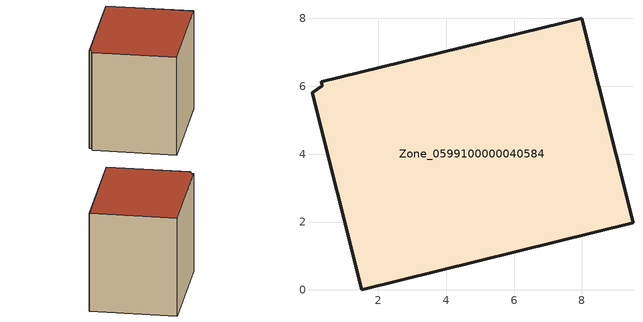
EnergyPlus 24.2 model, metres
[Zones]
Zone_0599100000040584
 floor ground (C_G): 9.51,1.98 1.51,0 0.06,5.81 0.35,6.01 0.32,6.13 8,8.01 z0
 wall outside (C_F): 9.51,1.98 8,8.01 0.32,6.13 0.35,6.01 0.06,5.81 1.51,0 9.51,1.98 z0:7.46
 roof outside (C_R): 1.51,0 9.51,1.98 8,8.01 0.32,6.13 0.35,6.01 0.06,5.81 z7.46
[BUILDING]
Pand.0599100000040584: North Axis=0; Terrain=City; Loads Convergence Tolerance Value=0.04; Temperature Convergence Tolerance Value=0.4; Solar Distribution=FullExterior; Maximum Number of Warmup Days=25; Minimum Number of Warmup Days=1
[Site:Location]
Rotterdam.The.Hague.AP_ZH_NLD Design_Conditions: Latitude=51.96; Longitude=4.45; Time Zone=1; Elevation=-4.5
[SITE:GROUNDTEMPERATURE:BUILDINGSURFACE]
18, 18, 18, 18, 18, 18, 18, 18, 18, 18, 18, 18
[MATERIAL] Thermal Absorptance=0.9; Solar Absorptance=0.7; Visible Absorptance=0.7
Name | Roughness | Thickness | Conductivity | Density | Specific Heat
G.TI.1965-1974 | MediumSmooth | 0.15 | 0.882353 | 540 | 1210
F.TI.1965-1974 | Rough | 0.3 | 0.697674 | 1920 | 840
R.TI.1965-1974 | MediumRough | 0.2 | 0.232558 | 1500 | 1000
[CONSTRUCTION]
C_G: G.TI.1965-1974
C_F: F.TI.1965-1974
C_R: R.TI.1965-1974
[ZONE]
Zone_0599100000040584: Type=1; Multiplier=1; Ceiling Height=Autocalculate; Volume=Autocalculate; Floor Area=autocalculate; Part of Total Floor Area=Yes
[ZONEINFILTRATION:DESIGNFLOWRATE]
Infil_Zone_0599100000040584: Zone or ZoneList or Space or SpaceList=Zone_0599100000040584; Schedule=AlwaysOn; Design Flow Rate Calculation Method=Flow/Area; Flow Rate per Floor Area=0.003; Constant Term Coefficient=1; Temperature Term Coefficient=0; Velocity Term Coefficient=0; Velocity Squared Term Coefficient=0
[HVACTEMPLATE:ZONE:IDEALLOADSAIRSYSTEM]
Zone_0599100000040584: Maximum Heating Supply Air Temperature=50; Minimum Cooling Supply Air Temperature=13; Maximum Heating Supply Air Humidity Ratio=0.0156; Minimum Cooling Supply Air Humidity Ratio=0.0077; Heating Limit=NoLimit; Cooling Limit=NoLimit; Dehumidification Control Type=ConstantSensibleHeatRatio; Cooling Sensible Heat Ratio=0.7; Dehumidification Setpoint=60; Humidification Control Type=None; Humidification Setpoint=30; Outdoor Air Method=None; Outdoor Air Flow Rate per Person=0.00944; Outdoor Air Flow Rate per Zone Floor Area=0; Outdoor Air Flow Rate per Zone=0; Demand Controlled Ventilation Type=None; Outdoor Air Economizer Type=NoEconomizer; Heat Recovery Type=None; Sensible Heat Recovery Effectiveness=0.7; Latent Heat Recovery Effectiveness=0.65
[ZONECONTROL:THERMOSTAT]
ThermostatControl_Zone_0599100000040584: Zone or ZoneList=Zone_0599100000040584; Control Type Schedule=DualSetpointControlType; Control 1=Thermostat_Zone_0599100000040584; Temperature Difference Between Cutout And Setpoint=0
[THERMOSTATSETPOINT:DUALSETPOINT]
Thermostat_Zone_0599100000040584: Heating Setpoint Temperature Schedule=HeatingSetpoint_Zone_0599100000040584; Cooling Setpoint Temperature Schedule=CoolingSetpoint_Zone_0599100000040584
[SCHEDULE:COMPACT]
HeatingSetpoint_Zone_0599100000040584: Through: 12/31, For: AllDays, Until: 24:00, 21
CoolingSetpoint_Zone_0599100000040584: Through: 12/31, For: AllDays, Until: 24:00, 24
DualSetpointControlType: Through: 12/31, For: AllDays, Until: 24:00, 4
AlwaysOn: Through: 12/31, For: AllDays, Until: 24:00, 1
